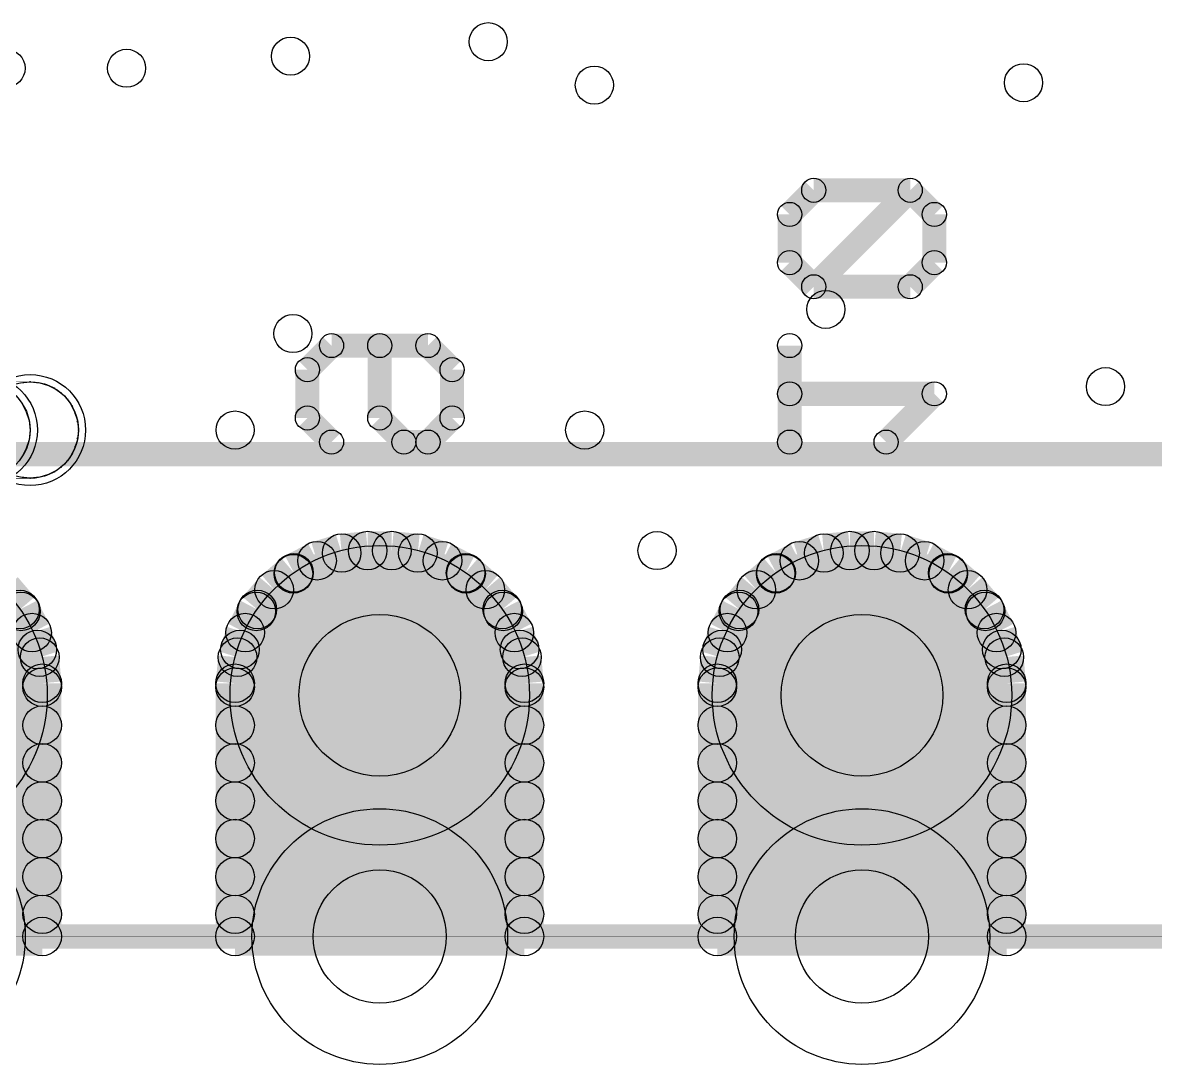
# Model space of a CAD drawing. Extents: x 0 to 26.8, y 0 to 19.7.
# Drawn here: x 11.9 to 17.86, y 0.61 to 6.09 of the extents above; entities that cross this region are included whole.
import ezdxf

# ---------------------------------------------------------------- set-up
doc = ezdxf.new("R2010")
doc.units = 0
doc.layers.get('0').update_dxf_attribs({"linetype": 'CONTINUOUS'})
for name, color, linetype in [('SEEEDSTUDIOXIAONRF52840V1_1_GBO', 7, 'CONTINUOUS'), ('SEEEDSTUDIOXIAONRF52840V1_1_GBS', 6, 'CONTINUOUS'), ('SEEEDSTUDIOXIAONRF52840V1_1_TXT', 12, 'CONTINUOUS')]:
    doc.layers.add(name, color=color, linetype=linetype)

# ---------------------------------------------------------------- blocks, each defined once
blk = doc.blocks.new('ROUND_3')
blk.add_circle((0, 0), 0.0635)
blk = doc.blocks.new('ROUND_1')
blk.add_circle((0, 0), 0.00127)
blk = doc.blocks.new('ROUND_2')
blk.add_circle((0, 0), 0)
blk = doc.blocks.new('ROUND_12')
blk.add_circle((0, 0), 0.2921)
blk = doc.blocks.new('ROUND_26')
blk.add_circle((0, 0), 0.7887)
blk = doc.blocks.new('ROUND_27')
blk.add_circle((0, 0), 0.6731)
blk = doc.blocks.new('ROUND_18')
blk.add_circle((0, 0), 0.1016)
blk = doc.blocks.new('ROUND_85')
blk.add_circle((0, 0), 0.1003)
blk = doc.blocks.new('ROUND_5')
blk.add_circle((0, 0), 0.254)
blk = doc.blocks.new('ROUND_86')
blk.add_circle((0, 0), 0.3505)
blk = doc.blocks.new('ROUND_87')
blk.add_circle((0, 0), 0.4254)

msp = doc.modelspace()

# ---------------------------------------------------------------- linework, layer by layer
at = {"layer": 'SEEEDSTUDIOXIAONRF52840V1_1_GBO'}
for points, const_width in [([(15.9385, 5.08508), (16.0655, 5.21208)], 0.127), ([(16.5735, 5.21208), (16.0655, 4.70408)], 0.127), ([(16.0655, 5.21208), (16.5735, 5.21208)], 0.127), ([(16.7005, 5.08508), (16.5735, 5.21208)], 0.127), ([(15.9385, 4.83108), (15.9385, 5.08508)], 0.127), ([(16.7005, 4.83108), (16.7005, 5.08508)], 0.127), ([(16.0655, 4.70408), (15.9385, 4.83108)], 0.127), ([(16.7005, 4.83108), (16.5735, 4.70408)], 0.127), ([(16.5735, 4.70408), (16.0655, 4.70408)], 0.127), ([(13.3985, 4.2672), (13.5255, 4.3942)], 0.127), ([(13.5255, 4.3942), (14.0335, 4.3942)], 0.127), ([(13.7795, 4.0132), (13.7795, 4.3942)], 0.127), ([(14.0335, 4.3942), (14.1605, 4.2672)], 0.127), ([(15.9385, 4.3942), (15.9385, 3.8862)], 0.127), ([(13.3985, 4.2672), (13.3985, 4.0132)], 0.127), ([(14.1605, 4.2672), (14.1605, 4.0132)], 0.127), ([(11.938, 4.2037), (11.176, 4.2037)], 0.00254), ([(11.98118, 4.19862), (11.938, 4.2037)], 0.00254), ([(12.02436, 4.18846), (11.98118, 4.19862)], 0.00254), ([(12.065, 4.17068), (12.02436, 4.18846)], 0.00254), ([(15.9385, 4.1402), (16.7005, 4.1402)], 0.127), ([(16.7005, 4.1402), (16.4465, 3.8862)], 0.127), ([(12.10056, 4.14528), (12.065, 4.17068)], 0.00254), ([(12.13358, 4.11226), (12.10056, 4.14528)], 0.00254), ([(12.15898, 4.0767), (12.13358, 4.11226)], 0.00254), ([(12.17676, 4.03606), (12.15898, 4.0767)], 0.00254), ([(13.3985, 4.0132), (13.5255, 3.8862)], 0.127), ([(13.9065, 3.8862), (13.7795, 4.0132)], 0.127), ([(14.1605, 4.0132), (14.0335, 3.8862)], 0.127), ([(12.18692, 3.99288), (12.17676, 4.03606)], 0.00254), ([(12.192, 3.9497), (12.18692, 3.99288)], 0.00254), ([(12.18692, 3.90652), (12.192, 3.9497)], 0.00254), ([(14.0335, 3.8862), (13.9065, 3.8862)], 0.127), ([(25.2095, 3.8227), (7.4295, 3.8227)], 0.127), ([(12.17676, 3.86334), (12.18692, 3.90652)], 0.00254), ([(12.13358, 3.78714), (12.15898, 3.8227)], 0.00254), ([(12.15898, 3.8227), (12.17676, 3.86334)], 0.00254), ([(12.10056, 3.75412), (12.13358, 3.78714)], 0.00254), ([(11.938, 3.6957), (11.98118, 3.70078)], 0.00254), ([(11.98118, 3.70078), (12.02436, 3.71094)], 0.00254), ([(12.02436, 3.71094), (12.065, 3.72872)], 0.00254), ([(12.065, 3.72872), (12.10056, 3.75412)], 0.00254), ([(11.176, 3.6957), (11.938, 3.6957)], 0.00254), ([(7.4295, 1.2827), (25.2095, 1.2827)], 0.127), ([(7.747, 1.2827), (24.892, 1.2827)], 0.00254)]:
    msp.add_lwpolyline(points, dxfattribs=dict(at, const_width=const_width))
for points in [[(11.8872, 4.19862), (11.938, 4.2037)], [(11.938, 4.2037), (11.9888, 4.19862)], [(11.9888, 4.19862), (12.03452, 4.18338)], [(12.03452, 4.18338), (12.08024, 4.16052)], [(12.08024, 4.16052), (12.11834, 4.13004)], [(12.11834, 4.13004), (12.14882, 4.09194)], [(11.89482, 4.09194), (11.91768, 4.04622)], [(12.14882, 4.09194), (12.17168, 4.04622)], [(11.91768, 4.04622), (11.93292, 4.0005)], [(11.93292, 4.0005), (11.938, 3.9497)], [(12.17168, 4.04622), (12.18692, 4.0005)], [(12.18692, 4.0005), (12.192, 3.9497)], [(11.938, 3.9497), (11.93292, 3.8989)], [(12.192, 3.9497), (12.18692, 3.8989)], [(11.93292, 3.8989), (11.91768, 3.85318)], [(12.18692, 3.8989), (12.17168, 3.85318)], [(11.91768, 3.85318), (11.89482, 3.80746)], [(12.17168, 3.85318), (12.14882, 3.80746)], [(12.11834, 3.76936), (12.08024, 3.73888)], [(12.14882, 3.80746), (12.11834, 3.76936)], [(11.938, 3.6957), (11.8872, 3.70078)], [(11.9888, 3.70078), (11.938, 3.6957)], [(12.03452, 3.71602), (11.9888, 3.70078)], [(12.08024, 3.73888), (12.03452, 3.71602)]]:
    msp.add_lwpolyline(points, dxfattribs=at)
at = {"layer": 'SEEEDSTUDIOXIAONRF52840V1_1_GBS'}
for points, const_width in [([(11.938, 4.2037), (11.176, 4.2037)], 0.00254), ([(11.98118, 4.19862), (11.938, 4.2037)], 0.00254), ([(12.02436, 4.18846), (11.98118, 4.19862)], 0.00254), ([(12.065, 4.17068), (12.02436, 4.18846)], 0.00254), ([(12.10056, 4.14528), (12.065, 4.17068)], 0.00254), ([(12.13358, 4.11226), (12.10056, 4.14528)], 0.00254), ([(12.15898, 4.0767), (12.13358, 4.11226)], 0.00254), ([(12.17676, 4.03606), (12.15898, 4.0767)], 0.00254), ([(12.18692, 3.99288), (12.17676, 4.03606)], 0.00254), ([(12.192, 3.9497), (12.18692, 3.99288)], 0.00254), ([(12.18692, 3.90652), (12.192, 3.9497)], 0.00254), ([(12.17676, 3.86334), (12.18692, 3.90652)], 0.00254), ([(12.13358, 3.78714), (12.15898, 3.8227)], 0.00254), ([(12.15898, 3.8227), (12.17676, 3.86334)], 0.00254), ([(12.10056, 3.75412), (12.13358, 3.78714)], 0.00254), ([(11.938, 3.6957), (11.98118, 3.70078)], 0.00254), ([(11.98118, 3.70078), (12.02436, 3.71094)], 0.00254), ([(12.02436, 3.71094), (12.065, 3.72872)], 0.00254), ([(12.065, 3.72872), (12.10056, 3.75412)], 0.00254), ([(11.176, 3.6957), (11.938, 3.6957)], 0.00254), ([(13.57884, 3.302), (13.4493, 3.26136)], 0.2032), ([(13.716, 3.3147), (13.57884, 3.302)], 0.2032), ([(13.843, 3.3147), (13.716, 3.3147)], 0.2032), ([(13.98016, 3.302), (13.843, 3.3147)], 0.2032), ([(14.1097, 3.26136), (13.98016, 3.302)], 0.2032), ([(15.9893, 3.26136), (16.11884, 3.302)], 0.2032), ([(16.11884, 3.302), (16.256, 3.3147)], 0.2032), ([(16.256, 3.3147), (16.383, 3.3147)], 0.2032), ([(16.383, 3.3147), (16.52016, 3.302)], 0.2032), ([(16.52016, 3.302), (16.6497, 3.26136)], 0.2032), ([(13.4493, 3.26136), (13.32738, 3.19786)], 0.2032), ([(14.23162, 3.19786), (14.1097, 3.26136)], 0.2032), ([(15.86738, 3.19786), (15.9893, 3.26136)], 0.2032), ([(16.6497, 3.26136), (16.77162, 3.19786)], 0.2032), ([(13.32738, 3.19786), (13.22324, 3.10896)], 0.2032), ([(13.32484, 3.19278), (14.23416, 3.19278)], 0.2032), ([(14.33576, 3.10896), (14.23162, 3.19786)], 0.2032), ([(15.76324, 3.10896), (15.86738, 3.19786)], 0.2032), ([(16.77416, 3.19278), (15.86484, 3.19278)], 0.2032), ([(16.77162, 3.19786), (16.87576, 3.10896)], 0.2032), ([(11.88466, 3.00482), (11.79576, 3.10896)], 0.2032), ([(13.22324, 3.10896), (13.13434, 3.00482)], 0.2032), ([(14.42466, 3.00482), (14.33576, 3.10896)], 0.2032), ([(15.67434, 3.00482), (15.76324, 3.10896)], 0.2032), ([(16.87576, 3.10896), (16.96466, 3.00482)], 0.2032), ([(11.94816, 2.8829), (11.88466, 3.00482)], 0.2032), ([(13.13434, 3.00482), (13.07084, 2.8829)], 0.2032), ([(14.48816, 2.8829), (14.42466, 3.00482)], 0.2032), ([(15.61084, 2.8829), (15.67434, 3.00482)], 0.2032), ([(16.96466, 3.00482), (17.02816, 2.8829)], 0.2032), ([(11.88974, 2.99466), (10.58926, 2.99466)], 0.2032), ([(14.42974, 2.99466), (13.12926, 2.99466)], 0.2032), ([(16.96974, 2.99466), (15.66926, 2.99466)], 0.2032), ([(11.9888, 2.75336), (11.94816, 2.8829)], 0.2032), ([(13.07084, 2.8829), (13.0302, 2.75336)], 0.2032), ([(14.5288, 2.75336), (14.48816, 2.8829)], 0.2032), ([(15.5702, 2.75336), (15.61084, 2.8829)], 0.2032), ([(17.02816, 2.8829), (17.0688, 2.75336)], 0.2032), ([(10.5029, 2.794), (11.9761, 2.794)], 0.2032), ([(13.0429, 2.794), (14.5161, 2.794)], 0.2032), ([(15.5829, 2.794), (17.0561, 2.794)], 0.2032), ([(12.0015, 2.6162), (11.9888, 2.75336)], 0.2032), ([(13.0302, 2.75336), (13.0175, 2.6162)], 0.2032), ([(14.5415, 2.6162), (14.5288, 2.75336)], 0.2032), ([(15.5575, 2.6162), (15.5702, 2.75336)], 0.2032), ([(17.0688, 2.75336), (17.0815, 2.6162)], 0.2032), ([(12.0015, 2.59588), (10.4775, 2.59588)], 0.2032), ([(12.0015, 1.2827), (12.0015, 2.6162)], 0.2032), ([(13.0175, 2.6162), (13.0175, 1.2827)], 0.2032), ([(14.5415, 2.59588), (13.0175, 2.59588)], 0.2032), ([(14.5415, 1.2827), (14.5415, 2.6162)], 0.2032), ([(15.5575, 1.2827), (15.5575, 2.6162)], 0.2032), ([(17.0815, 2.59588), (15.5575, 2.59588)], 0.2032), ([(17.0815, 2.6162), (17.0815, 1.2827)], 0.2032), ([(10.4775, 2.39522), (12.0015, 2.39522)], 0.2032), ([(13.0175, 2.39522), (14.5415, 2.39522)], 0.2032), ([(15.5575, 2.39522), (17.0815, 2.39522)], 0.2032), ([(12.0015, 2.1971), (10.4775, 2.1971)], 0.2032), ([(14.5415, 2.1971), (13.0175, 2.1971)], 0.2032), ([(17.0815, 2.1971), (15.5575, 2.1971)], 0.2032), ([(10.4775, 1.99644), (12.0015, 1.99644)], 0.2032), ([(13.0175, 1.99644), (14.5415, 1.99644)], 0.2032), ([(15.5575, 1.99644), (17.0815, 1.99644)], 0.2032), ([(12.0015, 1.79832), (10.4775, 1.79832)], 0.2032), ([(14.5415, 1.79832), (13.0175, 1.79832)], 0.2032), ([(17.0815, 1.79832), (15.5575, 1.79832)], 0.2032), ([(10.4775, 1.59766), (12.0015, 1.59766)], 0.2032), ([(13.0175, 1.59766), (14.5415, 1.59766)], 0.2032), ([(15.5575, 1.59766), (17.0815, 1.59766)], 0.2032), ([(12.0015, 1.39954), (10.4775, 1.39954)], 0.2032), ([(14.5415, 1.39954), (13.0175, 1.39954)], 0.2032), ([(15.5575, 1.39954), (17.0815, 1.39954)], 0.2032), ([(10.4775, 1.2827), (12.0015, 1.2827)], 0.2032), ([(13.0175, 1.2827), (14.5415, 1.2827)], 0.2032), ([(17.0815, 1.2827), (15.5575, 1.2827)], 0.2032), ([(7.747, 1.2827), (24.892, 1.2827)], 0.00254)]:
    msp.add_lwpolyline(points, dxfattribs=dict(at, const_width=const_width))
for points in [[(11.8872, 4.19862), (11.938, 4.2037)], [(11.938, 4.2037), (11.9888, 4.19862)], [(11.9888, 4.19862), (12.03452, 4.18338)], [(12.03452, 4.18338), (12.08024, 4.16052)], [(12.08024, 4.16052), (12.11834, 4.13004)], [(12.11834, 4.13004), (12.14882, 4.09194)], [(11.89482, 4.09194), (11.91768, 4.04622)], [(12.14882, 4.09194), (12.17168, 4.04622)], [(11.91768, 4.04622), (11.93292, 4.0005)], [(11.93292, 4.0005), (11.938, 3.9497)], [(12.17168, 4.04622), (12.18692, 4.0005)], [(12.18692, 4.0005), (12.192, 3.9497)], [(11.938, 3.9497), (11.93292, 3.8989)], [(12.192, 3.9497), (12.18692, 3.8989)], [(11.93292, 3.8989), (11.91768, 3.85318)], [(12.18692, 3.8989), (12.17168, 3.85318)], [(11.91768, 3.85318), (11.89482, 3.80746)], [(12.17168, 3.85318), (12.14882, 3.80746)], [(12.11834, 3.76936), (12.08024, 3.73888)], [(12.14882, 3.80746), (12.11834, 3.76936)], [(11.938, 3.6957), (11.8872, 3.70078)], [(11.9888, 3.70078), (11.938, 3.6957)], [(12.03452, 3.71602), (11.9888, 3.70078)], [(12.08024, 3.73888), (12.03452, 3.71602)]]:
    msp.add_lwpolyline(points, dxfattribs=at)

# ---------------------------------------------------------------- block references
at = {"layer": 'SEEEDSTUDIOXIAONRF52840V1_1_GBO'}
for name, p in [('ROUND_3', (16.0655, 5.21208)), ('ROUND_3', (16.5735, 5.21208)), ('ROUND_3', (16.5735, 5.21208)), ('ROUND_3', (15.9385, 5.08508)), ('ROUND_3', (16.7005, 5.08508)), ('ROUND_3', (15.9385, 4.83108)), ('ROUND_3', (16.7005, 4.83108)), ('ROUND_3', (16.7005, 4.83108)), ('ROUND_3', (16.0655, 4.70408)), ('ROUND_3', (16.0655, 4.70408)), ('ROUND_3', (16.5735, 4.70408)), ('ROUND_3', (13.5255, 4.3942)), ('ROUND_3', (13.5255, 4.3942)), ('ROUND_3', (13.7795, 4.3942)), ('ROUND_3', (14.0335, 4.3942)), ('ROUND_3', (15.9385, 4.3942)), ('ROUND_3', (13.3985, 4.2672)), ('ROUND_3', (13.3985, 4.2672)), ('ROUND_3', (14.1605, 4.2672)), ('ROUND_2', (11.938, 4.2037)), ('ROUND_2', (11.9888, 4.19862)), ('ROUND_2', (12.03452, 4.18338)), ('ROUND_1', (11.938, 4.2037)), ('ROUND_1', (11.938, 4.2037)), ('ROUND_1', (11.98118, 4.19862)), ('ROUND_1', (12.02436, 4.18846)), ('ROUND_3', (15.9385, 4.1402)), ('ROUND_3', (16.7005, 4.1402)), ('ROUND_2', (12.08024, 4.16052)), ('ROUND_2', (12.11834, 4.13004)), ('ROUND_1', (12.065, 4.17068)), ('ROUND_1', (12.10056, 4.14528)), ('ROUND_2', (12.14882, 4.09194)), ('ROUND_1', (12.13358, 4.11226)), ('ROUND_1', (12.15898, 4.0767)), ('ROUND_3', (13.3985, 4.0132)), ('ROUND_3', (13.7795, 4.0132)), ('ROUND_3', (13.7795, 4.0132)), ('ROUND_3', (14.1605, 4.0132)), ('ROUND_2', (12.17168, 4.04622)), ('ROUND_2', (11.91768, 4.04622)), ('ROUND_2', (12.18692, 4.0005)), ('ROUND_2', (11.93292, 4.0005)), ('ROUND_1', (12.17676, 4.03606)), ('ROUND_2', (12.192, 3.9497)), ('ROUND_2', (11.938, 3.9497)), ('ROUND_1', (12.18692, 3.99288)), ('ROUND_1', (12.192, 3.9497)), ('ROUND_3', (13.5255, 3.8862)), ('ROUND_3', (13.9065, 3.8862)), ('ROUND_3', (14.0335, 3.8862)), ('ROUND_3', (15.9385, 3.8862)), ('ROUND_3', (16.4465, 3.8862)), ('ROUND_2', (12.18692, 3.8989)), ('ROUND_2', (11.93292, 3.8989)), ('ROUND_1', (12.18692, 3.90652)), ('ROUND_2', (12.17168, 3.85318)), ('ROUND_2', (11.91768, 3.85318)), ('ROUND_1', (12.15898, 3.8227)), ('ROUND_1', (12.17676, 3.86334)), ('ROUND_2', (12.14882, 3.80746)), ('ROUND_2', (12.11834, 3.76936)), ('ROUND_1', (12.13358, 3.78714)), ('ROUND_2', (12.08024, 3.73888)), ('ROUND_2', (12.03452, 3.71602)), ('ROUND_2', (11.9888, 3.70078)), ('ROUND_1', (11.98118, 3.70078)), ('ROUND_1', (12.02436, 3.71094)), ('ROUND_1', (12.065, 3.72872)), ('ROUND_1', (12.10056, 3.75412)), ('ROUND_2', (11.938, 3.6957)), ('ROUND_1', (11.938, 3.6957))]:
    msp.add_blockref(name, p, dxfattribs=at)
at = {"layer": 'SEEEDSTUDIOXIAONRF52840V1_1_GBS'}
for name, p in [('ROUND_12', (11.684, 3.9497)), ('ROUND_12', (11.938, 3.9497)), ('ROUND_2', (11.938, 4.2037)), ('ROUND_2', (11.9888, 4.19862)), ('ROUND_2', (12.03452, 4.18338)), ('ROUND_1', (11.938, 4.2037)), ('ROUND_1', (11.98118, 4.19862)), ('ROUND_1', (12.02436, 4.18846)), ('ROUND_2', (12.08024, 4.16052)), ('ROUND_2', (12.11834, 4.13004)), ('ROUND_1', (12.065, 4.17068)), ('ROUND_1', (12.10056, 4.14528)), ('ROUND_2', (12.14882, 4.09194)), ('ROUND_1', (12.13358, 4.11226)), ('ROUND_1', (12.15898, 4.0767)), ('ROUND_2', (12.17168, 4.04622)), ('ROUND_2', (11.91768, 4.04622)), ('ROUND_2', (12.18692, 4.0005)), ('ROUND_2', (11.93292, 4.0005)), ('ROUND_1', (12.17676, 4.03606)), ('ROUND_2', (12.192, 3.9497)), ('ROUND_2', (11.938, 3.9497)), ('ROUND_1', (12.18692, 3.99288)), ('ROUND_1', (12.192, 3.9497)), ('ROUND_2', (12.18692, 3.8989)), ('ROUND_2', (11.93292, 3.8989)), ('ROUND_1', (12.18692, 3.90652)), ('ROUND_2', (12.17168, 3.85318)), ('ROUND_2', (11.91768, 3.85318)), ('ROUND_1', (12.15898, 3.8227)), ('ROUND_1', (12.17676, 3.86334)), ('ROUND_2', (12.14882, 3.80746)), ('ROUND_2', (12.11834, 3.76936)), ('ROUND_1', (12.13358, 3.78714)), ('ROUND_2', (12.08024, 3.73888)), ('ROUND_2', (12.03452, 3.71602)), ('ROUND_2', (11.9888, 3.70078)), ('ROUND_1', (11.98118, 3.70078)), ('ROUND_1', (12.02436, 3.71094)), ('ROUND_1', (12.065, 3.72872)), ('ROUND_1', (12.10056, 3.75412)), ('ROUND_2', (11.938, 3.6957)), ('ROUND_1', (11.938, 3.6957)), ('ROUND_18', (13.57884, 3.302)), ('ROUND_18', (13.716, 3.3147)), ('ROUND_18', (13.843, 3.3147)), ('ROUND_18', (13.98016, 3.302)), ('ROUND_18', (16.11884, 3.302)), ('ROUND_18', (16.256, 3.3147)), ('ROUND_18', (16.383, 3.3147)), ('ROUND_18', (16.52016, 3.302)), ('ROUND_26', (11.2395, 2.5527)), ('ROUND_26', (13.7795, 2.5527)), ('ROUND_18', (13.4493, 3.26136)), ('ROUND_18', (14.1097, 3.26136)), ('ROUND_26', (16.3195, 2.5527)), ('ROUND_18', (15.9893, 3.26136)), ('ROUND_18', (16.6497, 3.26136)), ('ROUND_18', (13.32484, 3.19278)), ('ROUND_18', (13.32738, 3.19786)), ('ROUND_18', (14.23162, 3.19786)), ('ROUND_18', (14.23416, 3.19278)), ('ROUND_18', (15.86484, 3.19278)), ('ROUND_18', (15.86738, 3.19786)), ('ROUND_18', (16.77162, 3.19786)), ('ROUND_18', (16.77416, 3.19278)), ('ROUND_18', (13.22324, 3.10896)), ('ROUND_18', (14.33576, 3.10896)), ('ROUND_18', (15.76324, 3.10896)), ('ROUND_18', (16.87576, 3.10896)), ('ROUND_18', (11.88466, 3.00482)), ('ROUND_18', (13.13434, 3.00482)), ('ROUND_18', (14.42466, 3.00482)), ('ROUND_18', (15.67434, 3.00482)), ('ROUND_18', (16.96466, 3.00482)), ('ROUND_18', (11.88974, 2.99466)), ('ROUND_18', (13.12926, 2.99466)), ('ROUND_18', (14.42974, 2.99466)), ('ROUND_18', (15.66926, 2.99466)), ('ROUND_18', (16.96974, 2.99466)), ('ROUND_18', (11.94816, 2.8829)), ('ROUND_18', (13.07084, 2.8829)), ('ROUND_18', (14.48816, 2.8829)), ('ROUND_18', (15.61084, 2.8829)), ('ROUND_18', (17.02816, 2.8829)), ('ROUND_18', (11.9761, 2.794)), ('ROUND_18', (13.0429, 2.794)), ('ROUND_18', (14.5161, 2.794)), ('ROUND_18', (15.5829, 2.794)), ('ROUND_18', (17.0561, 2.794)), ('ROUND_18', (11.9888, 2.75336)), ('ROUND_18', (13.0302, 2.75336)), ('ROUND_18', (13.0302, 2.75336)), ('ROUND_18', (14.5288, 2.75336)), ('ROUND_18', (15.5702, 2.75336)), ('ROUND_18', (17.0688, 2.75336)), ('ROUND_18', (12.0015, 2.6162)), ('ROUND_18', (12.0015, 2.59588)), ('ROUND_18', (13.0175, 2.6162)), ('ROUND_18', (13.0175, 2.59588)), ('ROUND_18', (14.5415, 2.6162)), ('ROUND_18', (14.5415, 2.59588)), ('ROUND_18', (15.5575, 2.6162)), ('ROUND_18', (15.5575, 2.59588)), ('ROUND_18', (17.0815, 2.6162)), ('ROUND_18', (17.0815, 2.59588)), ('ROUND_18', (12.0015, 2.39522)), ('ROUND_18', (13.0175, 2.39522)), ('ROUND_18', (14.5415, 2.39522)), ('ROUND_18', (15.5575, 2.39522)), ('ROUND_18', (17.0815, 2.39522)), ('ROUND_18', (12.0015, 2.1971)), ('ROUND_18', (13.0175, 2.1971)), ('ROUND_18', (14.5415, 2.1971)), ('ROUND_18', (15.5575, 2.1971)), ('ROUND_18', (17.0815, 2.1971)), ('ROUND_18', (12.0015, 1.99644)), ('ROUND_18', (13.0175, 1.99644)), ('ROUND_18', (14.5415, 1.99644)), ('ROUND_18', (15.5575, 1.99644)), ('ROUND_18', (17.0815, 1.99644)), ('ROUND_27', (11.2395, 1.2827)), ('ROUND_27', (13.7795, 1.2827)), ('ROUND_27', (16.3195, 1.2827)), ('ROUND_18', (12.0015, 1.79832)), ('ROUND_18', (13.0175, 1.79832)), ('ROUND_18', (14.5415, 1.79832)), ('ROUND_18', (15.5575, 1.79832)), ('ROUND_18', (17.0815, 1.79832)), ('ROUND_18', (12.0015, 1.59766)), ('ROUND_18', (13.0175, 1.59766)), ('ROUND_18', (14.5415, 1.59766)), ('ROUND_18', (15.5575, 1.59766)), ('ROUND_18', (17.0815, 1.59766)), ('ROUND_18', (12.0015, 1.39954)), ('ROUND_18', (13.0175, 1.39954)), ('ROUND_18', (14.5415, 1.39954)), ('ROUND_18', (15.5575, 1.39954)), ('ROUND_18', (17.0815, 1.39954)), ('ROUND_18', (12.0015, 1.2827)), ('ROUND_18', (13.0175, 1.2827)), ('ROUND_18', (14.5415, 1.2827)), ('ROUND_18', (15.5575, 1.2827)), ('ROUND_18', (17.0815, 1.2827)), ('ROUND_18', (17.0815, 1.2827))]:
    msp.add_blockref(name, p, dxfattribs=at)
at = {"layer": 'SEEEDSTUDIOXIAONRF52840V1_1_TXT'}
for name, p in [('ROUND_85', (14.351, 5.9944)), ('ROUND_85', (13.3096, 5.9182)), ('ROUND_85', (11.811, 5.8547)), ('ROUND_85', (12.446, 5.8547)), ('ROUND_85', (14.9098, 5.7658)), ('ROUND_85', (17.1704, 5.7785)), ('ROUND_85', (16.129, 4.5847)), ('ROUND_85', (13.3223, 4.4577)), ('ROUND_85', (17.6022, 4.1783)), ('ROUND_5', (11.684, 3.9497)), ('ROUND_5', (11.938, 3.9497)), ('ROUND_85', (13.0175, 3.9497)), ('ROUND_85', (14.859, 3.9497)), ('ROUND_85', (15.24, 3.3147)), ('ROUND_87', (13.7795, 2.5527)), ('ROUND_87', (16.3195, 2.5527)), ('ROUND_86', (13.7795, 1.2827)), ('ROUND_86', (16.3195, 1.2827))]:
    msp.add_blockref(name, p, dxfattribs=at)

doc.saveas('drawing.dxf')
